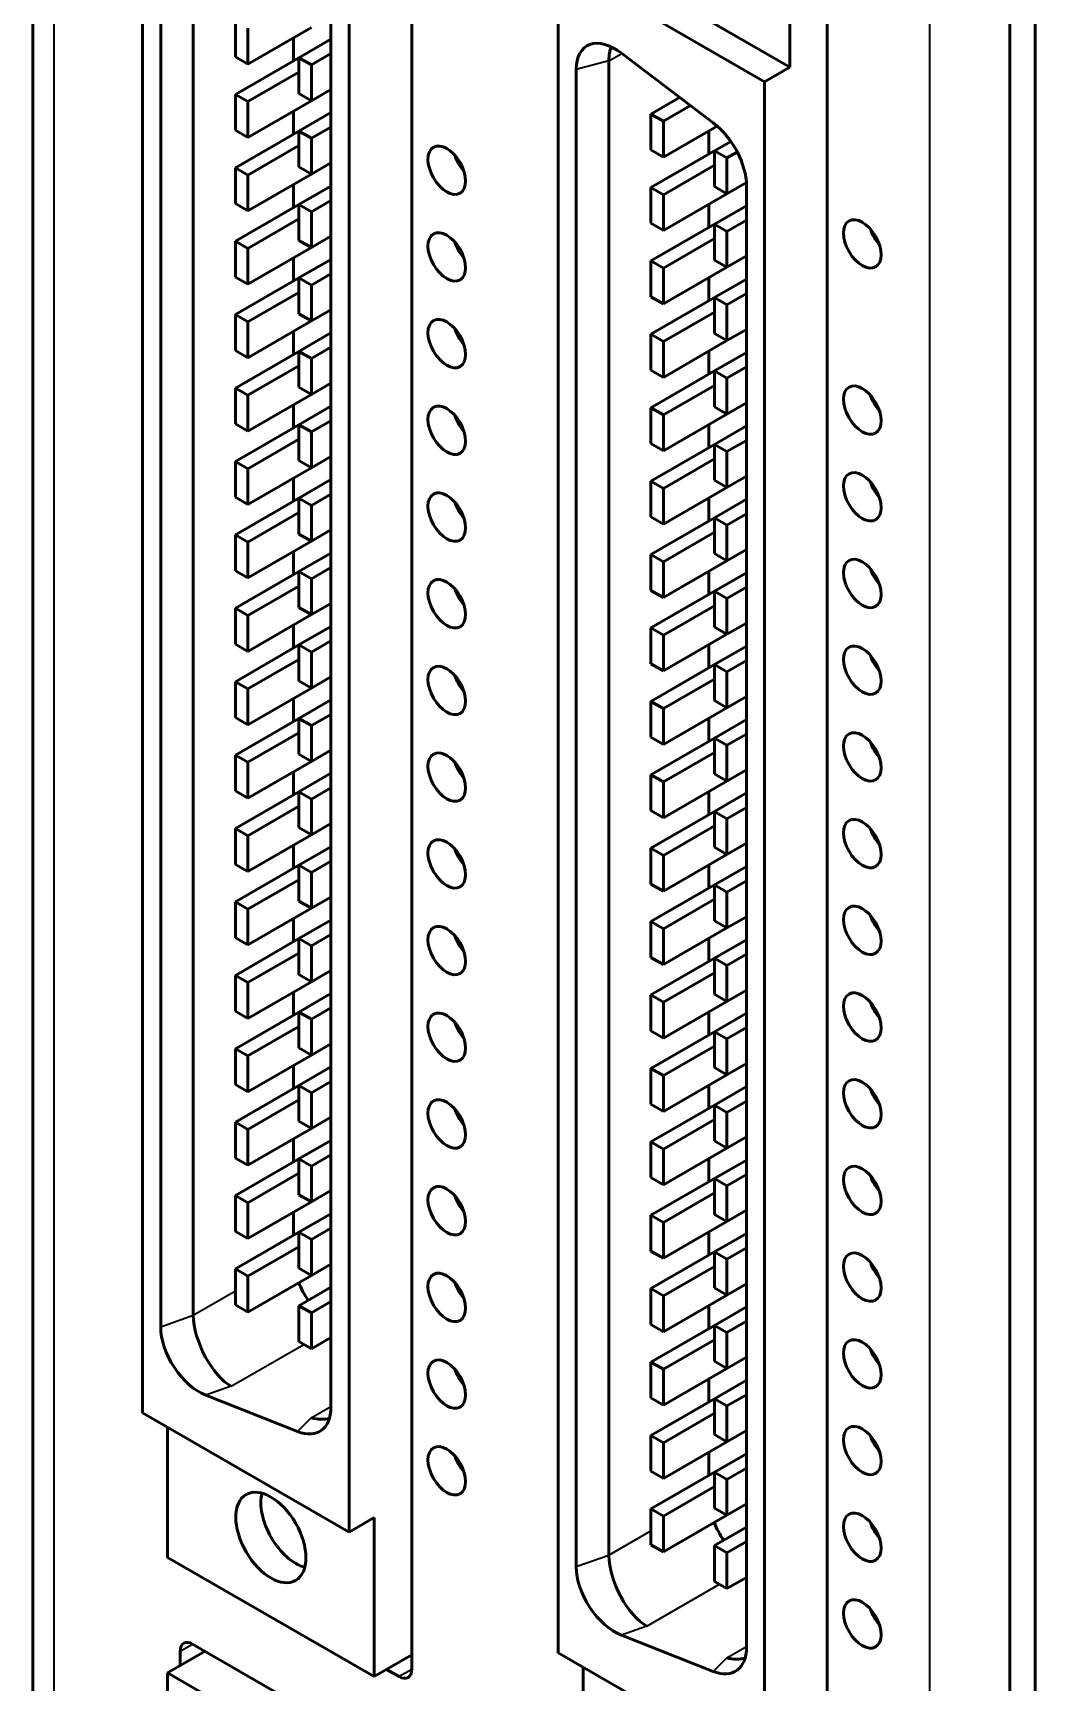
# Model space of a CAD drawing. Header units: millimetres. Extents: x 1506 to 4435, y -334 to 994.
# Drawn here: x 2506.43 to 2534.73, y 743.68 to 790.26 of the extents above; entities that cross this region are included whole.
import ezdxf

# ---------------------------------------------------------------- set-up
doc = ezdxf.new("R2010")
doc.units = ezdxf.units.MM
doc.header["$LTSCALE"] = 3.5
doc.layers.add('외형선(ISO)', color=7, linetype='Continuous', lineweight=50)
doc.layers.add('좁은 외형선(ISO)', color=7, linetype='Continuous', lineweight=35)

msp = doc.modelspace()

# ---------------------------------------------------------------- linework, layer by layer
at = {"layer": '외형선(ISO)'}
for p, q in [((2506.4286, 685.6314), (2506.4286, 834.2337)), ((2534.733, 816.7607), (2534.733, 671.4243)), ((2534.0259, 801.6555), (2534.0259, 686.3662)), ((2517.1261, 800.7656), (2517.1261, 744.0354)), ((2509.5247, 751.2818), (2509.5247, 799.0305)), ((2510.9566, 754.0395), (2510.9566, 796.2524)), ((2510.0373, 753.7067), (2510.0373, 796.0136)), ((2515.3583, 747.9137), (2515.3583, 795.6624)), ((2528.864, 793.9886), (2528.864, 737.2584)), ((2527.8034, 789.2938), (2527.8034, 793.7845)), ((2514.8456, 792.7297), (2514.8456, 751.4384)), ((2527.8034, 789.2938), (2521.9697, 792.6618)), ((2527.0963, 788.8855), (2521.2626, 792.2536)), ((2521.2626, 744.5049), (2521.2626, 792.2536)), ((2512.1445, 789.5898), (2512.1445, 790.6022)), ((2512.498, 789.3856), (2514.2941, 790.4226)), ((2512.498, 789.3856), (2512.498, 790.3981)), ((2513.785, 790.1286), (2513.785, 789.4754)), ((2514.8456, 790.0878), (2513.9405, 789.5653)), ((2514.2941, 789.3611), (2514.8456, 789.6796)), ((2523.0486, 789.6945), (2525.6422, 787.7227)), ((2512.1445, 789.5898), (2512.498, 789.3856)), ((2513.9405, 789.5653), (2512.1445, 788.5283)), ((2513.9405, 789.5653), (2514.2941, 789.3611)), ((2513.9405, 788.5528), (2513.9405, 789.5653)), ((2514.2941, 788.3487), (2514.2941, 789.3611)), ((2521.7753, 746.9298), (2521.7753, 789.2366)), ((2522.6945, 747.2626), (2522.6945, 789.4754)), ((2527.0963, 788.8855), (2527.8034, 789.2938)), ((2512.498, 788.3242), (2513.9405, 789.157)), ((2527.0963, 741.1368), (2527.0963, 788.8855)), ((2512.1445, 788.5283), (2512.498, 788.3242)), ((2512.1445, 787.5159), (2512.1445, 788.5283)), ((2512.498, 787.3117), (2514.2941, 788.3487)), ((2512.498, 787.3117), (2512.498, 788.3242)), ((2513.9405, 788.5528), (2514.2941, 788.3487)), ((2514.2941, 788.3487), (2514.8456, 788.6671)), ((2524.6954, 788.4425), (2523.8825, 787.9731)), ((2513.785, 788.0547), (2513.785, 787.4015)), ((2514.8456, 788.0139), (2513.9405, 787.4914)), ((2523.8825, 787.9731), (2524.236, 787.769)), ((2523.8825, 786.9606), (2523.8825, 787.9731)), ((2524.236, 787.769), (2525.0006, 788.2104)), ((2524.236, 786.7565), (2524.236, 787.769)), ((2512.1445, 787.5159), (2512.498, 787.3117)), ((2513.9405, 787.4914), (2512.1445, 786.4544)), ((2513.9405, 787.4914), (2514.2941, 787.2872)), ((2513.9405, 786.4789), (2513.9405, 787.4914)), ((2514.2941, 787.2872), (2514.8456, 787.6057)), ((2524.236, 786.7565), (2525.7528, 787.6322)), ((2525.523, 787.4995), (2525.523, 786.8463)), ((2512.498, 786.2503), (2513.9405, 787.0831)), ((2514.2941, 786.2748), (2514.2941, 787.2872)), ((2523.8825, 786.9606), (2524.236, 786.7565)), ((2525.6785, 786.9361), (2523.8825, 785.8992)), ((2526.1372, 787.201), (2525.6785, 786.9361)), ((2525.6785, 786.9361), (2526.0321, 786.732)), ((2525.6785, 785.9237), (2525.6785, 786.9361)), ((2526.0321, 786.732), (2526.3219, 786.8994)), ((2512.1445, 786.4544), (2512.498, 786.2503)), ((2512.1445, 785.442), (2512.1445, 786.4544)), ((2513.9405, 786.4789), (2514.2941, 786.2748)), ((2514.2941, 786.2748), (2514.8456, 786.5932)), ((2524.236, 785.6951), (2525.6785, 786.5279)), ((2526.0321, 785.7196), (2526.0321, 786.732)), ((2512.498, 785.2378), (2514.2941, 786.2748)), ((2512.498, 785.2378), (2512.498, 786.2503)), ((2513.785, 785.9808), (2513.785, 785.3276)), ((2514.8456, 785.94), (2513.9405, 785.4175)), ((2525.6785, 785.9237), (2526.0321, 785.7196)), ((2526.0321, 785.7196), (2526.5811, 786.0366)), ((2526.5836, 785.9528), (2526.5836, 744.6615)), ((2512.1445, 785.442), (2512.498, 785.2378)), ((2514.2941, 785.2133), (2514.8456, 785.5318)), ((2523.8825, 785.8992), (2524.236, 785.6951)), ((2523.8825, 784.8867), (2523.8825, 785.8992)), ((2524.236, 784.6826), (2526.0321, 785.7196)), ((2524.236, 784.6826), (2524.236, 785.6951)), ((2513.9405, 785.4175), (2512.1445, 784.3805)), ((2512.498, 784.1764), (2513.9405, 785.0092)), ((2513.9405, 785.4175), (2514.2941, 785.2133)), ((2513.9405, 784.405), (2513.9405, 785.4175)), ((2514.2941, 784.2009), (2514.2941, 785.2133)), ((2525.523, 785.4256), (2525.523, 784.7724)), ((2526.5836, 785.3848), (2525.6785, 784.8622)), ((2526.0321, 784.6581), (2526.5836, 784.9766)), ((2514.2941, 784.2009), (2514.8456, 784.5193)), ((2523.8825, 784.8867), (2524.236, 784.6826)), ((2525.6785, 784.8622), (2523.8825, 783.8253)), ((2525.6785, 784.8622), (2526.0321, 784.6581)), ((2525.6785, 783.8498), (2525.6785, 784.8622)), ((2526.0321, 783.6457), (2526.0321, 784.6581)), ((2512.1445, 784.3805), (2512.498, 784.1764)), ((2512.1445, 783.3681), (2512.1445, 784.3805)), ((2512.498, 783.1639), (2514.2941, 784.2009)), ((2512.498, 783.1639), (2512.498, 784.1764)), ((2513.9405, 784.405), (2514.2941, 784.2009)), ((2524.236, 783.6212), (2525.6785, 784.454)), ((2513.785, 783.9069), (2513.785, 783.2537)), ((2514.8456, 783.8661), (2513.9405, 783.3436)), ((2523.8825, 783.8253), (2524.236, 783.6212)), ((2523.8825, 782.8128), (2523.8825, 783.8253)), ((2524.236, 782.6087), (2526.0321, 783.6457)), ((2524.236, 782.6087), (2524.236, 783.6212)), ((2525.6785, 783.8498), (2526.0321, 783.6457)), ((2526.0321, 783.6457), (2526.5836, 783.9641)), ((2512.1445, 783.3681), (2512.498, 783.1639)), ((2513.9405, 783.3436), (2512.1445, 782.3066)), ((2513.9405, 783.3436), (2514.2941, 783.1394)), ((2513.9405, 782.3311), (2513.9405, 783.3436)), ((2514.2941, 783.1394), (2514.8456, 783.4579)), ((2514.2941, 782.127), (2514.2941, 783.1394)), ((2525.523, 783.3517), (2525.523, 782.6985)), ((2526.5836, 783.3109), (2525.6785, 782.7883)), ((2512.498, 782.1025), (2513.9405, 782.9353)), ((2523.8825, 782.8128), (2524.236, 782.6087)), ((2525.6785, 782.7883), (2523.8825, 781.7514)), ((2525.6785, 782.7883), (2526.0321, 782.5842)), ((2525.6785, 781.7759), (2525.6785, 782.7883)), ((2526.0321, 782.5842), (2526.5836, 782.9026)), ((2512.1445, 782.3066), (2512.498, 782.1025)), ((2512.1445, 781.2942), (2512.1445, 782.3066)), ((2513.9405, 782.3311), (2514.2941, 782.127)), ((2514.2941, 782.127), (2514.8456, 782.4454)), ((2524.236, 781.5473), (2525.6785, 782.3801)), ((2526.0321, 781.5718), (2526.0321, 782.5842)), ((2512.498, 781.09), (2514.2941, 782.127)), ((2512.498, 781.09), (2512.498, 782.1025)), ((2513.785, 781.833), (2513.785, 781.1798)), ((2514.8456, 781.7922), (2513.9405, 781.2697)), ((2523.8825, 781.7514), (2524.236, 781.5473)), ((2523.8825, 780.7389), (2523.8825, 781.7514)), ((2525.6785, 781.7759), (2526.0321, 781.5718)), ((2526.0321, 781.5718), (2526.5836, 781.8902)), ((2512.1445, 781.2942), (2512.498, 781.09)), ((2513.9405, 781.2697), (2512.1445, 780.2327)), ((2513.9405, 781.2697), (2514.2941, 781.0655)), ((2513.9405, 780.2572), (2513.9405, 781.2697)), ((2514.2941, 781.0655), (2514.8456, 781.384)), ((2524.236, 780.5348), (2526.0321, 781.5718)), ((2524.236, 780.5348), (2524.236, 781.5473)), ((2525.523, 781.2778), (2525.523, 780.6246)), ((2512.498, 780.0286), (2513.9405, 780.8614)), ((2514.2941, 780.0531), (2514.2941, 781.0655)), ((2526.5836, 781.237), (2525.6785, 780.7144)), ((2526.0321, 780.5103), (2526.5836, 780.8287)), ((2514.2941, 780.0531), (2514.8456, 780.3715)), ((2523.8825, 780.7389), (2524.236, 780.5348)), ((2525.6785, 780.7144), (2523.8825, 779.6775)), ((2525.6785, 780.7144), (2526.0321, 780.5103)), ((2525.6785, 779.702), (2525.6785, 780.7144)), ((2526.0321, 779.4979), (2526.0321, 780.5103)), ((2512.1445, 780.2327), (2512.498, 780.0286)), ((2512.1445, 779.2202), (2512.1445, 780.2327)), ((2512.498, 779.0161), (2514.2941, 780.0531)), ((2512.498, 779.0161), (2512.498, 780.0286)), ((2513.9405, 780.2572), (2514.2941, 780.0531)), ((2524.236, 779.4734), (2525.6785, 780.3062)), ((2513.785, 779.7591), (2513.785, 779.1059)), ((2514.8456, 779.7183), (2513.9405, 779.1958)), ((2523.8825, 779.6775), (2524.236, 779.4734)), ((2523.8825, 778.665), (2523.8825, 779.6775)), ((2524.236, 778.4609), (2526.0321, 779.4979)), ((2524.236, 778.4609), (2524.236, 779.4734)), ((2525.6785, 779.702), (2526.0321, 779.4979)), ((2526.0321, 779.4979), (2526.5836, 779.8163)), ((2512.1445, 779.2202), (2512.498, 779.0161)), ((2513.9405, 779.1958), (2512.1445, 778.1588)), ((2513.9405, 779.1958), (2514.2941, 778.9916)), ((2513.9405, 778.1833), (2513.9405, 779.1958)), ((2514.2941, 778.9916), (2514.8456, 779.3101)), ((2514.2941, 777.9792), (2514.2941, 778.9916)), ((2525.523, 779.2039), (2525.523, 778.5507)), ((2526.5836, 779.1631), (2525.6785, 778.6405)), ((2512.498, 777.9547), (2513.9405, 778.7875)), ((2523.8825, 778.665), (2524.236, 778.4609)), ((2525.6785, 778.6405), (2523.8825, 777.6036)), ((2525.6785, 778.6405), (2526.0321, 778.4364)), ((2525.6785, 777.6281), (2525.6785, 778.6405)), ((2526.0321, 778.4364), (2526.5836, 778.7548)), ((2512.1445, 778.1588), (2512.498, 777.9547)), ((2512.1445, 777.1463), (2512.1445, 778.1588)), ((2513.9405, 778.1833), (2514.2941, 777.9792)), ((2514.2941, 777.9792), (2514.8456, 778.2976)), ((2524.236, 777.3995), (2525.6785, 778.2323)), ((2526.0321, 777.424), (2526.0321, 778.4364)), ((2512.498, 776.9422), (2514.2941, 777.9792)), ((2512.498, 776.9422), (2512.498, 777.9547)), ((2513.785, 777.6852), (2513.785, 777.032)), ((2514.8456, 777.6444), (2513.9405, 777.1219)), ((2523.8825, 777.6036), (2524.236, 777.3995)), ((2523.8825, 776.5911), (2523.8825, 777.6036)), ((2525.6785, 777.6281), (2526.0321, 777.424)), ((2526.0321, 777.424), (2526.5836, 777.7424)), ((2512.1445, 777.1463), (2512.498, 776.9422)), ((2513.9405, 777.1219), (2512.1445, 776.0849)), ((2513.9405, 777.1219), (2514.2941, 776.9177)), ((2513.9405, 776.1094), (2513.9405, 777.1219)), ((2514.2941, 776.9177), (2514.8456, 777.2362)), ((2524.236, 776.387), (2526.0321, 777.424)), ((2524.236, 776.387), (2524.236, 777.3995)), ((2525.523, 777.13), (2525.523, 776.4768)), ((2526.5836, 777.0892), (2525.6785, 776.5666)), ((2512.498, 775.8808), (2513.9405, 776.7136)), ((2514.2941, 775.9053), (2514.2941, 776.9177)), ((2523.8825, 776.5911), (2524.236, 776.387)), ((2526.0321, 776.3625), (2526.5836, 776.6809)), ((2514.2941, 775.9053), (2514.8456, 776.2237)), ((2525.6785, 776.5666), (2523.8825, 775.5297)), ((2524.236, 775.3256), (2525.6785, 776.1584)), ((2525.6785, 776.5666), (2526.0321, 776.3625)), ((2525.6785, 775.5542), (2525.6785, 776.5666)), ((2526.0321, 775.3501), (2526.0321, 776.3625)), ((2512.1445, 776.0849), (2512.498, 775.8808)), ((2512.1445, 775.0724), (2512.1445, 776.0849)), ((2512.498, 774.8683), (2514.2941, 775.9053)), ((2512.498, 774.8683), (2512.498, 775.8808)), ((2513.9405, 776.1094), (2514.2941, 775.9053)), ((2526.0321, 775.3501), (2526.5836, 775.6685)), ((2513.785, 775.6113), (2513.785, 774.9581)), ((2514.8456, 775.5705), (2513.9405, 775.048)), ((2523.8825, 775.5297), (2524.236, 775.3256)), ((2523.8825, 774.5172), (2523.8825, 775.5297)), ((2524.236, 774.3131), (2526.0321, 775.3501)), ((2524.236, 774.3131), (2524.236, 775.3256)), ((2525.6785, 775.5542), (2526.0321, 775.3501)), ((2512.1445, 775.0724), (2512.498, 774.8683)), ((2513.9405, 775.048), (2512.1445, 774.011)), ((2513.9405, 775.048), (2514.2941, 774.8438)), ((2513.9405, 774.0355), (2513.9405, 775.048)), ((2514.2941, 774.8438), (2514.8456, 775.1623)), ((2514.2941, 773.8314), (2514.2941, 774.8438)), ((2525.523, 775.0561), (2525.523, 774.4029)), ((2526.5836, 775.0153), (2525.6785, 774.4927)), ((2512.498, 773.8069), (2513.9405, 774.6397)), ((2523.8825, 774.5172), (2524.236, 774.3131)), ((2525.6785, 774.4927), (2523.8825, 773.4558)), ((2525.6785, 774.4927), (2526.0321, 774.2886)), ((2525.6785, 773.4803), (2525.6785, 774.4927)), ((2526.0321, 774.2886), (2526.5836, 774.607)), ((2526.0321, 773.2762), (2526.0321, 774.2886)), ((2512.1445, 774.011), (2512.498, 773.8069)), ((2512.1445, 772.9985), (2512.1445, 774.011)), ((2512.498, 772.7944), (2514.2941, 773.8314)), ((2512.498, 772.7944), (2512.498, 773.8069)), ((2513.9405, 774.0355), (2514.2941, 773.8314)), ((2514.2941, 773.8314), (2514.8456, 774.1498)), ((2524.236, 773.2517), (2525.6785, 774.0845)), ((2513.785, 773.5374), (2513.785, 772.8842)), ((2514.8456, 773.4966), (2513.9405, 772.9741)), ((2523.8825, 773.4558), (2524.236, 773.2517)), ((2523.8825, 772.4433), (2523.8825, 773.4558)), ((2525.6785, 773.4803), (2526.0321, 773.2762)), ((2526.0321, 773.2762), (2526.5836, 773.5946)), ((2512.1445, 772.9985), (2512.498, 772.7944)), ((2513.9405, 772.9741), (2512.1445, 771.9371)), ((2513.9405, 772.9741), (2514.2941, 772.7699)), ((2513.9405, 771.9616), (2513.9405, 772.9741)), ((2514.2941, 772.7699), (2514.8456, 773.0884)), ((2524.236, 772.2392), (2526.0321, 773.2762)), ((2524.236, 772.2392), (2524.236, 773.2517)), ((2525.523, 772.9822), (2525.523, 772.329)), ((2526.5836, 772.9414), (2525.6785, 772.4188)), ((2512.498, 771.733), (2513.9405, 772.5658)), ((2514.2941, 771.7575), (2514.2941, 772.7699)), ((2523.8825, 772.4433), (2524.236, 772.2392)), ((2525.6785, 772.4188), (2523.8825, 771.3819)), ((2525.6785, 772.4188), (2526.0321, 772.2147)), ((2525.6785, 771.4064), (2525.6785, 772.4188)), ((2526.0321, 772.2147), (2526.5836, 772.5331)), ((2512.1445, 771.9371), (2512.498, 771.733)), ((2512.1445, 770.9246), (2512.1445, 771.9371)), ((2513.9405, 771.9616), (2514.2941, 771.7575)), ((2514.2941, 771.7575), (2514.8456, 772.0759)), ((2524.236, 771.1778), (2525.6785, 772.0106)), ((2526.0321, 771.2023), (2526.0321, 772.2147)), ((2512.498, 770.7205), (2514.2941, 771.7575)), ((2512.498, 770.7205), (2512.498, 771.733)), ((2513.785, 771.4635), (2513.785, 770.8103)), ((2526.0321, 771.2023), (2526.5836, 771.5207)), ((2514.8456, 771.4227), (2513.9405, 770.9001)), ((2514.2941, 770.696), (2514.8456, 771.0145)), ((2523.8825, 771.3819), (2524.236, 771.1778)), ((2523.8825, 770.3694), (2523.8825, 771.3819)), ((2524.236, 770.1653), (2526.0321, 771.2023)), ((2524.236, 770.1653), (2524.236, 771.1778)), ((2525.6785, 771.4064), (2526.0321, 771.2023)), ((2512.1445, 770.9246), (2512.498, 770.7205)), ((2513.9405, 770.9001), (2512.1445, 769.8632)), ((2513.9405, 770.9001), (2514.2941, 770.696)), ((2513.9405, 769.8877), (2513.9405, 770.9001)), ((2514.2941, 769.6836), (2514.2941, 770.696)), ((2525.523, 770.9083), (2525.523, 770.2551)), ((2526.5836, 770.8675), (2525.6785, 770.3449)), ((2512.498, 769.6591), (2513.9405, 770.4919)), ((2523.8825, 770.3694), (2524.236, 770.1653)), ((2525.6785, 770.3449), (2523.8825, 769.308)), ((2525.6785, 770.3449), (2526.0321, 770.1408)), ((2525.6785, 769.3325), (2525.6785, 770.3449)), ((2526.0321, 770.1408), (2526.5836, 770.4592)), ((2526.0321, 769.1284), (2526.0321, 770.1408)), ((2512.1445, 769.8632), (2512.498, 769.6591)), ((2512.1445, 768.8507), (2512.1445, 769.8632)), ((2512.498, 768.6466), (2514.2941, 769.6836)), ((2512.498, 768.6466), (2512.498, 769.6591)), ((2513.9405, 769.8877), (2514.2941, 769.6836)), ((2514.2941, 769.6836), (2514.8456, 770.002)), ((2524.236, 769.1039), (2525.6785, 769.9367)), ((2513.785, 769.3896), (2513.785, 768.7364)), ((2514.8456, 769.3488), (2513.9405, 768.8262)), ((2523.8825, 769.308), (2524.236, 769.1039)), ((2523.8825, 768.2955), (2523.8825, 769.308)), ((2525.6785, 769.3325), (2526.0321, 769.1284)), ((2526.0321, 769.1284), (2526.5836, 769.4468)), ((2512.1445, 768.8507), (2512.498, 768.6466)), ((2513.9405, 768.8262), (2512.1445, 767.7893)), ((2513.9405, 768.8262), (2514.2941, 768.6221)), ((2513.9405, 767.8138), (2513.9405, 768.8262)), ((2514.2941, 768.6221), (2514.8456, 768.9406)), ((2524.236, 768.0914), (2526.0321, 769.1284)), ((2524.236, 768.0914), (2524.236, 769.1039)), ((2525.523, 768.8344), (2525.523, 768.1812)), ((2526.5836, 768.7936), (2525.6785, 768.271)), ((2512.498, 767.5852), (2513.9405, 768.418)), ((2514.2941, 767.6097), (2514.2941, 768.6221)), ((2523.8825, 768.2955), (2524.236, 768.0914)), ((2525.6785, 768.271), (2523.8825, 767.2341)), ((2525.6785, 768.271), (2526.0321, 768.0669)), ((2525.6785, 767.2586), (2525.6785, 768.271)), ((2526.0321, 768.0669), (2526.5836, 768.3853)), ((2512.1445, 767.7893), (2512.498, 767.5852)), ((2512.1445, 766.7768), (2512.1445, 767.7893)), ((2513.9405, 767.8138), (2514.2941, 767.6097)), ((2514.2941, 767.6097), (2514.8456, 767.9281)), ((2524.236, 767.03), (2525.6785, 767.8628)), ((2526.0321, 767.0545), (2526.0321, 768.0669)), ((2512.498, 766.5727), (2514.2941, 767.6097)), ((2512.498, 766.5727), (2512.498, 767.5852)), ((2513.785, 767.3157), (2513.785, 766.6625)), ((2514.8456, 767.2749), (2513.9405, 766.7523)), ((2526.0321, 767.0545), (2526.5836, 767.3729)), ((2514.2941, 766.5482), (2514.8456, 766.8667)), ((2523.8825, 767.2341), (2524.236, 767.03)), ((2523.8825, 766.2216), (2523.8825, 767.2341)), ((2524.236, 766.0175), (2526.0321, 767.0545)), ((2524.236, 766.0175), (2524.236, 767.03)), ((2525.6785, 767.2586), (2526.0321, 767.0545)), ((2512.1445, 766.7768), (2512.498, 766.5727)), ((2513.9405, 766.7523), (2512.1445, 765.7154)), ((2512.498, 765.5113), (2513.9405, 766.3441)), ((2513.9405, 766.7523), (2514.2941, 766.5482)), ((2513.9405, 765.7399), (2513.9405, 766.7523)), ((2514.2941, 765.5358), (2514.2941, 766.5482)), ((2525.523, 766.7605), (2525.523, 766.1073)), ((2526.5836, 766.7197), (2525.6785, 766.1971)), ((2523.8825, 766.2216), (2524.236, 766.0175)), ((2525.6785, 766.1971), (2523.8825, 765.1602)), ((2525.6785, 766.1971), (2526.0321, 765.993)), ((2525.6785, 765.1847), (2525.6785, 766.1971)), ((2526.0321, 765.993), (2526.5836, 766.3114)), ((2526.0321, 764.9805), (2526.0321, 765.993)), ((2512.1445, 765.7154), (2512.498, 765.5113)), ((2512.1445, 764.7029), (2512.1445, 765.7154)), ((2512.498, 764.4988), (2514.2941, 765.5358)), ((2512.498, 764.4988), (2512.498, 765.5113)), ((2513.9405, 765.7399), (2514.2941, 765.5358)), ((2514.2941, 765.5358), (2514.8456, 765.8542)), ((2524.236, 764.9561), (2525.6785, 765.7889)), ((2513.785, 765.2418), (2513.785, 764.5886)), ((2514.8456, 765.201), (2513.9405, 764.6784)), ((2523.8825, 765.1602), (2524.236, 764.9561)), ((2523.8825, 764.1477), (2523.8825, 765.1602)), ((2524.236, 763.9436), (2526.0321, 764.9805)), ((2524.236, 763.9436), (2524.236, 764.9561)), ((2525.6785, 765.1847), (2526.0321, 764.9805)), ((2526.0321, 764.9805), (2526.5836, 765.299)), ((2512.1445, 764.7029), (2512.498, 764.4988)), ((2513.9405, 764.6784), (2512.1445, 763.6415)), ((2513.9405, 764.6784), (2514.2941, 764.4743)), ((2513.9405, 763.666), (2513.9405, 764.6784)), ((2514.2941, 764.4743), (2514.8456, 764.7928)), ((2514.2941, 763.4619), (2514.2941, 764.4743)), ((2525.523, 764.6866), (2525.523, 764.0334)), ((2526.5836, 764.6458), (2525.6785, 764.1232)), ((2512.498, 763.4374), (2513.9405, 764.2702)), ((2523.8825, 764.1477), (2524.236, 763.9436)), ((2525.6785, 764.1232), (2523.8825, 763.0863)), ((2525.6785, 764.1232), (2526.0321, 763.9191)), ((2525.6785, 763.1108), (2525.6785, 764.1232)), ((2526.0321, 763.9191), (2526.5836, 764.2375)), ((2512.1445, 763.6415), (2512.498, 763.4374)), ((2512.1445, 762.629), (2512.1445, 763.6415)), ((2513.9405, 763.666), (2514.2941, 763.4619)), ((2514.2941, 763.4619), (2514.8456, 763.7803)), ((2524.236, 762.8822), (2525.6785, 763.715)), ((2526.0321, 762.9066), (2526.0321, 763.9191)), ((2512.498, 762.4249), (2514.2941, 763.4619)), ((2512.498, 762.4249), (2512.498, 763.4374)), ((2513.785, 763.1679), (2513.785, 762.5147)), ((2514.8456, 763.1271), (2513.9405, 762.6045)), ((2523.8825, 763.0863), (2524.236, 762.8822)), ((2523.8825, 762.0738), (2523.8825, 763.0863)), ((2525.6785, 763.1108), (2526.0321, 762.9066)), ((2526.0321, 762.9066), (2526.5836, 763.2251)), ((2512.1445, 762.629), (2512.498, 762.4249)), ((2514.2941, 762.4004), (2514.8456, 762.7189)), ((2524.236, 761.8697), (2526.0321, 762.9066)), ((2524.236, 761.8697), (2524.236, 762.8822)), ((2525.523, 762.6127), (2525.523, 761.9595)), ((2513.9405, 762.6045), (2512.1445, 761.5676)), ((2512.498, 761.3635), (2513.9405, 762.1963)), ((2513.9405, 762.6045), (2514.2941, 762.4004)), ((2513.9405, 761.5921), (2513.9405, 762.6045)), ((2514.2941, 761.388), (2514.2941, 762.4004)), ((2526.5836, 762.5719), (2525.6785, 762.0493)), ((2526.0321, 761.8452), (2526.5836, 762.1636)), ((2514.2941, 761.388), (2514.8456, 761.7064)), ((2523.8825, 762.0738), (2524.236, 761.8697)), ((2525.6785, 762.0493), (2523.8825, 761.0124)), ((2525.6785, 762.0493), (2526.0321, 761.8452)), ((2525.6785, 761.0369), (2525.6785, 762.0493)), ((2526.0321, 760.8327), (2526.0321, 761.8452)), ((2512.1445, 761.5676), (2512.498, 761.3635)), ((2512.1445, 760.5551), (2512.1445, 761.5676)), ((2512.498, 760.351), (2514.2941, 761.388)), ((2512.498, 760.351), (2512.498, 761.3635)), ((2513.9405, 761.5921), (2514.2941, 761.388)), ((2524.236, 760.8083), (2525.6785, 761.6411)), ((2513.785, 761.094), (2513.785, 760.4408)), ((2514.8456, 761.0532), (2513.9405, 760.5306)), ((2523.8825, 761.0124), (2524.236, 760.8083)), ((2523.8825, 759.9999), (2523.8825, 761.0124)), ((2524.236, 759.7958), (2526.0321, 760.8327)), ((2524.236, 759.7958), (2524.236, 760.8083)), ((2525.6785, 761.0369), (2526.0321, 760.8327)), ((2526.0321, 760.8327), (2526.5836, 761.1512)), ((2512.1445, 760.5551), (2512.498, 760.351)), ((2513.9405, 760.5306), (2512.1445, 759.4937)), ((2513.9405, 760.5306), (2514.2941, 760.3265)), ((2513.9405, 759.5182), (2513.9405, 760.5306)), ((2514.2941, 760.3265), (2514.8456, 760.645)), ((2514.2941, 759.3141), (2514.2941, 760.3265)), ((2525.523, 760.5388), (2525.523, 759.8856)), ((2526.5836, 760.498), (2525.6785, 759.9754)), ((2512.498, 759.2896), (2513.9405, 760.1224)), ((2523.8825, 759.9999), (2524.236, 759.7958)), ((2525.6785, 759.9754), (2523.8825, 758.9385)), ((2525.6785, 759.9754), (2526.0321, 759.7713)), ((2525.6785, 758.963), (2525.6785, 759.9754)), ((2526.0321, 759.7713), (2526.5836, 760.0897)), ((2512.1445, 759.4937), (2512.498, 759.2896)), ((2512.1445, 758.4812), (2512.1445, 759.4937)), ((2513.9405, 759.5182), (2514.2941, 759.3141)), ((2514.2941, 759.3141), (2514.8456, 759.6325)), ((2524.236, 758.7344), (2525.6785, 759.5672)), ((2526.0321, 758.7588), (2526.0321, 759.7713)), ((2512.498, 758.2771), (2514.2941, 759.3141)), ((2512.498, 758.2771), (2512.498, 759.2896)), ((2513.785, 759.0201), (2513.785, 758.3669)), ((2514.8456, 758.9793), (2513.9405, 758.4567)), ((2523.8825, 758.9385), (2524.236, 758.7344)), ((2523.8825, 757.926), (2523.8825, 758.9385)), ((2525.6785, 758.963), (2526.0321, 758.7588)), ((2526.0321, 758.7588), (2526.5836, 759.0773)), ((2512.1445, 758.4812), (2512.498, 758.2771)), ((2513.9405, 758.4567), (2512.1445, 757.4198)), ((2513.9405, 758.4567), (2514.2941, 758.2526)), ((2513.9405, 757.4443), (2513.9405, 758.4567)), ((2514.2941, 758.2526), (2514.8456, 758.5711)), ((2524.236, 757.7219), (2526.0321, 758.7588)), ((2524.236, 757.7219), (2524.236, 758.7344)), ((2525.523, 758.4649), (2525.523, 757.8117)), ((2526.5836, 758.4241), (2525.6785, 757.9015)), ((2512.498, 757.2157), (2513.9405, 758.0485)), ((2514.2941, 757.2402), (2514.2941, 758.2526)), ((2526.0321, 757.6974), (2526.5836, 758.0158)), ((2514.2941, 757.2402), (2514.8456, 757.5586)), ((2523.8825, 757.926), (2524.236, 757.7219)), ((2525.6785, 757.9015), (2523.8825, 756.8646)), ((2524.236, 756.6604), (2525.6785, 757.4933)), ((2525.6785, 757.9015), (2526.0321, 757.6974)), ((2525.6785, 756.8891), (2525.6785, 757.9015)), ((2526.0321, 756.6849), (2526.0321, 757.6974)), ((2512.1445, 757.4198), (2512.498, 757.2157)), ((2512.1445, 756.4073), (2512.1445, 757.4198)), ((2512.498, 756.2032), (2514.2941, 757.2402)), ((2512.498, 756.2032), (2512.498, 757.2157)), ((2513.9405, 757.4443), (2514.2941, 757.2402)), ((2513.785, 756.9462), (2513.785, 756.293)), ((2514.8456, 756.9054), (2513.9405, 756.3828)), ((2523.8825, 756.8646), (2524.236, 756.6604)), ((2523.8825, 755.8521), (2523.8825, 756.8646)), ((2524.236, 755.648), (2526.0321, 756.6849)), ((2524.236, 755.648), (2524.236, 756.6604)), ((2525.6785, 756.8891), (2526.0321, 756.6849)), ((2526.0321, 756.6849), (2526.5836, 757.0034)), ((2512.1445, 756.4073), (2512.498, 756.2032)), ((2513.9405, 756.3828), (2512.1445, 755.3459)), ((2513.9405, 756.3828), (2514.2941, 756.1787)), ((2513.9405, 755.3704), (2513.9405, 756.3828)), ((2514.2941, 756.1787), (2514.8456, 756.4971)), ((2514.2941, 755.1663), (2514.2941, 756.1787)), ((2525.523, 756.391), (2525.523, 755.7378)), ((2526.5836, 756.3502), (2525.6785, 755.8276)), ((2512.498, 755.1418), (2513.9405, 755.9746)), ((2523.8825, 755.8521), (2524.236, 755.648)), ((2525.6785, 755.8276), (2523.8825, 754.7907)), ((2525.6785, 755.8276), (2526.0321, 755.6235)), ((2525.6785, 754.8152), (2525.6785, 755.8276)), ((2526.0321, 755.6235), (2526.5836, 755.9419)), ((2526.0321, 754.611), (2526.0321, 755.6235)), ((2512.1445, 755.3459), (2512.498, 755.1418)), ((2512.1445, 754.3334), (2512.1445, 755.3459)), ((2512.498, 754.1293), (2514.2941, 755.1663)), ((2513.9405, 755.3704), (2514.2941, 755.1663)), ((2514.2941, 755.1663), (2514.8456, 755.4847)), ((2524.236, 754.5865), (2525.6785, 755.4194)), ((2512.498, 754.1293), (2512.498, 755.1418)), ((2514.8456, 754.8315), (2513.9405, 754.3089)), ((2523.8825, 754.7907), (2524.236, 754.5865)), ((2523.8825, 753.7782), (2523.8825, 754.7907)), ((2525.6785, 754.8152), (2526.0321, 754.611)), ((2526.0321, 754.611), (2526.5836, 754.9295)), ((2512.1445, 754.3334), (2512.498, 754.1293)), ((2513.9405, 753.2965), (2513.9405, 754.3089)), ((2513.9405, 754.3089), (2514.2941, 754.1048)), ((2514.2941, 754.1048), (2514.8456, 754.4232)), ((2524.236, 753.5741), (2526.0321, 754.611)), ((2524.236, 753.5741), (2524.236, 754.5865)), ((2525.523, 754.3171), (2525.523, 753.6639)), ((2526.5836, 754.2763), (2525.6785, 753.7537)), ((2514.2941, 753.0924), (2514.2941, 754.1048)), ((2523.8825, 753.7782), (2524.236, 753.5741)), ((2526.0321, 753.5496), (2526.5836, 753.868)), ((2513.9405, 753.2965), (2514.2941, 753.0924)), ((2514.2941, 753.0924), (2514.8456, 753.4108)), ((2525.6785, 753.7537), (2523.8825, 752.7168)), ((2524.236, 752.5126), (2525.6785, 753.3455)), ((2525.6785, 753.7537), (2526.0321, 753.5496)), ((2525.6785, 752.7413), (2525.6785, 753.7537)), ((2526.0321, 752.5371), (2526.0321, 753.5496)), ((2526.0321, 752.5371), (2526.5836, 752.8556)), ((2523.8825, 752.7168), (2524.236, 752.5126)), ((2523.8825, 751.7043), (2523.8825, 752.7168)), ((2524.236, 751.5002), (2526.0321, 752.5371)), ((2524.236, 751.5002), (2524.236, 752.5126)), ((2525.6785, 752.7413), (2526.0321, 752.5371)), ((2525.523, 752.2432), (2525.523, 751.59)), ((2526.5836, 752.2024), (2525.6785, 751.6798)), ((2513.9042, 750.7556), (2511.3106, 751.7787)), ((2523.8825, 751.7043), (2524.236, 751.5002)), ((2525.6785, 751.6798), (2523.8825, 750.6429)), ((2525.6785, 751.6798), (2526.0321, 751.4757)), ((2525.6785, 750.6674), (2525.6785, 751.6798)), ((2526.0321, 751.4757), (2526.5836, 751.7941)), ((2526.0321, 750.4632), (2526.0321, 751.4757)), ((2515.3583, 747.9137), (2509.5247, 751.2818)), ((2524.236, 750.4387), (2525.6785, 751.2716)), ((2510.2318, 747.1993), (2510.2318, 750.8735)), ((2523.8825, 750.6429), (2524.236, 750.4387)), ((2523.8825, 749.6304), (2523.8825, 750.6429)), ((2525.6785, 750.6674), (2526.0321, 750.4632)), ((2526.0321, 750.4632), (2526.5836, 750.7817)), ((2524.236, 749.4263), (2526.0321, 750.4632)), ((2524.236, 749.4263), (2524.236, 750.4387)), ((2525.523, 750.1693), (2525.523, 749.5161)), ((2526.5836, 750.1285), (2525.6785, 749.6059)), ((2523.8825, 749.6304), (2524.236, 749.4263)), ((2525.6785, 749.6059), (2523.8825, 748.569)), ((2525.6785, 749.6059), (2526.0321, 749.4018)), ((2525.6785, 748.5935), (2525.6785, 749.6059)), ((2526.0321, 749.4018), (2526.5836, 749.7202)), ((2524.236, 748.3648), (2525.6785, 749.1977)), ((2526.0321, 748.3893), (2526.0321, 749.4018)), ((2526.0321, 748.3893), (2526.5836, 748.7078)), ((2516.0654, 748.322), (2515.3583, 747.9137)), ((2516.0654, 743.8312), (2516.0654, 748.322)), ((2523.8825, 748.569), (2524.236, 748.3648)), ((2523.8825, 747.5565), (2523.8825, 748.569)), ((2524.236, 747.3524), (2526.0321, 748.3893)), ((2524.236, 747.3524), (2524.236, 748.3648)), ((2525.6785, 748.5935), (2526.0321, 748.3893)), ((2526.5836, 748.0546), (2525.6785, 747.532)), ((2523.8825, 747.5565), (2524.236, 747.3524)), ((2525.6785, 746.5196), (2525.6785, 747.532)), ((2525.6785, 747.532), (2526.0321, 747.3279)), ((2526.0321, 747.3279), (2526.5836, 747.6463)), ((2526.0321, 746.3154), (2526.0321, 747.3279)), ((2516.0654, 743.8312), (2510.2318, 747.1993)), ((2525.6785, 746.5196), (2526.0321, 746.3154)), ((2526.0321, 746.3154), (2526.5836, 746.6339)), ((2525.6422, 743.9787), (2523.0486, 745.0017)), ((2510.2318, 743.9333), (2511.2924, 744.5457)), ((2510.5853, 744.1374), (2510.5853, 744.5457)), ((2510.9389, 744.7498), (2516.7725, 741.3818)), ((2517.1261, 744.4436), (2516.0654, 743.8312)), ((2527.0963, 741.1368), (2521.2626, 744.5049)), ((2516.7725, 743.8312), (2516.419, 744.0354)), ((2521.9697, 740.4224), (2521.9697, 744.0966)), ((2516.0654, 740.5653), (2510.2318, 743.9333)), ((2510.2318, 739.4426), (2510.2318, 743.9333))]:
    msp.add_line(p, q, dxfattribs=at)
for centre, major_axis, ratio, start_param, end_param in [((2522.8827, 788.5806), (-0.8194, 1.3101), 0.5685555, 5.2998007, 7.0210004), ((2523.5995, 788.7732), (-0.5782, 1.3945), 0.4996356, 0.4868564, 0.844234), ((2525.4763, 786.6088), (0.8194, -1.3101), 0.5685555, 0.7378151, 2.158208), ((2518.8231, 786.7953), (0.375, -0.6495), 0.5773503, 4.3725521, 5.0522259), ((2530.5611, 784.7132), (0.375, -0.6495), 0.5773503, 4.3725521, 5.0522259), ((2518.8231, 784.3458), (0.375, -0.6495), 0.5773503, 4.3725521, 5.0522259), ((2518.8231, 781.8963), (0.375, -0.6495), 0.5773503, 4.3725521, 5.0522259), ((2530.5611, 780.0184), (0.375, -0.6495), 0.5773503, 4.3725521, 5.0522259), ((2518.8231, 779.4468), (0.375, -0.6495), 0.5773503, 4.3725521, 5.0522259), ((2530.5611, 777.5689), (0.375, -0.6495), 0.5773503, 4.3725521, 5.0522259), ((2518.8231, 776.9973), (0.375, -0.6495), 0.5773503, 4.3725521, 5.0522259), ((2530.5611, 775.1194), (0.375, -0.6495), 0.5773503, 4.3725521, 5.0522259), ((2518.8231, 774.5478), (0.375, -0.6495), 0.5773503, 4.3725521, 5.0522259), ((2530.5611, 772.6699), (0.375, -0.6495), 0.5773503, 4.3725521, 5.0522259), ((2518.8231, 772.0984), (0.375, -0.6495), 0.5773503, 4.3725521, 5.0522259), ((2530.5611, 770.2204), (0.375, -0.6495), 0.5773503, 4.3725521, 5.0522259), ((2518.8231, 769.6489), (0.375, -0.6495), 0.5773503, 4.3725521, 5.0522259), ((2530.5611, 767.7709), (0.375, -0.6495), 0.5773503, 4.3725521, 5.0522259), ((2518.8231, 767.1994), (0.375, -0.6495), 0.5773503, 4.3725521, 5.0522259), ((2530.5611, 765.3214), (0.375, -0.6495), 0.5773503, 4.3725521, 5.0522259), ((2518.8231, 764.7499), (0.375, -0.6495), 0.5773503, 4.3725521, 5.0522259), ((2530.5611, 762.8719), (0.375, -0.6495), 0.5773503, 4.3725521, 5.0522259), ((2518.8231, 762.3004), (0.375, -0.6495), 0.5773503, 4.3725521, 5.0522259), ((2530.5611, 760.4225), (0.375, -0.6495), 0.5773503, 4.3725521, 5.0522259), ((2518.8231, 759.8509), (0.375, -0.6495), 0.5773503, 4.3725521, 5.0522259), ((2530.5611, 757.973), (0.375, -0.6495), 0.5773503, 4.3725521, 5.0522259), ((2518.8231, 757.4014), (0.375, -0.6495), 0.5773503, 4.3725521, 5.0522259), ((2530.5611, 755.5235), (0.375, -0.6495), 0.5773503, 4.3725521, 5.0522259), ((2514.8456, 755.0601), (0.75, -1.299), 0.5773503, 4.4647348, 4.8447686), ((2518.8231, 754.9519), (0.375, -0.6495), 0.5773503, 4.3725521, 5.0522259), ((2511.8615, 753.3372), (-0.6294, 1.367), 0.4761101, 0.8360149, 2.5572146), ((2511.1447, 753.0841), (-0.8109, 1.2909), 0.584222, 0.7491764, 2.4703762), ((2530.5611, 753.074), (0.375, -0.6495), 0.5773503, 4.3725521, 5.0522259), ((2518.8231, 752.5024), (0.375, -0.6495), 0.5773503, 4.3725521, 5.0522259), ((2513.7383, 752.061), (0.8109, -1.2909), 0.584222, 5.6119688, 7.0323617), ((2514.1243, 752.4447), (-0.9155, 1.1969), 0.6692511, 2.4264357, 2.883097), ((2530.5611, 750.6245), (0.375, -0.6495), 0.5773503, 4.3725521, 5.0522259), ((2518.8231, 750.053), (0.375, -0.6495), 0.5773503, 4.3725521, 5.0522259), ((2513.8557, 748.1689), (0.7, -1.2124), 0.5773503, 3.671063, 5.753715), ((2526.5836, 748.2832), (0.75, -1.299), 0.5773503, 4.4647348, 4.8447686), ((2530.5611, 748.175), (0.375, -0.6495), 0.5773503, 4.3725521, 5.0522259), ((2523.5995, 746.5603), (-0.6294, 1.367), 0.4761101, 0.8360149, 2.5572146), ((2522.8827, 746.3072), (-0.8109, 1.2909), 0.584222, 0.7491764, 2.4703762), ((2530.5611, 745.7255), (0.375, -0.6495), 0.5773503, 4.3725521, 5.0522259), ((2510.9389, 744.3416), (-0.25, 0.433), 0.5773503, 5.4977871, 7.0685835), ((2525.4763, 745.2841), (0.8109, -1.2909), 0.584222, 5.6119688, 7.0323617), ((2516.7725, 744.2395), (0.25, -0.433), 0.5773503, 5.4977871, 7.0685835), ((2525.8623, 745.6678), (-0.9155, 1.1969), 0.6692511, 2.4264357, 2.883097)]:
    msp.add_ellipse(centre, major_axis=major_axis, ratio=ratio, start_param=start_param, end_param=end_param, dxfattribs=at)
for centre, major_axis in [((2518.116, 786.387), (-0.375, 0.6495)), ((2529.854, 784.305), (-0.375, 0.6495)), ((2518.116, 783.9376), (-0.375, 0.6495)), ((2518.116, 781.4881), (-0.375, 0.6495)), ((2529.854, 779.6101), (-0.375, 0.6495)), ((2518.116, 779.0386), (-0.375, 0.6495)), ((2529.854, 777.1606), (-0.375, 0.6495)), ((2518.116, 776.5891), (-0.375, 0.6495)), ((2529.854, 774.7111), (-0.375, 0.6495)), ((2518.116, 774.1396), (-0.375, 0.6495)), ((2529.854, 772.2617), (-0.375, 0.6495)), ((2518.116, 771.6901), (-0.375, 0.6495)), ((2529.854, 769.8122), (-0.375, 0.6495)), ((2518.116, 769.2406), (-0.375, 0.6495)), ((2529.854, 767.3627), (-0.375, 0.6495)), ((2518.116, 766.7911), (-0.375, 0.6495)), ((2529.854, 764.9132), (-0.375, 0.6495)), ((2518.116, 764.3416), (-0.375, 0.6495)), ((2529.854, 762.4637), (-0.375, 0.6495)), ((2518.116, 761.8922), (-0.375, 0.6495)), ((2529.854, 760.0142), (-0.375, 0.6495)), ((2518.116, 759.4427), (-0.375, 0.6495)), ((2529.854, 757.5647), (-0.375, 0.6495)), ((2518.116, 756.9932), (-0.375, 0.6495)), ((2529.854, 755.1152), (-0.375, 0.6495)), ((2518.116, 754.5437), (-0.375, 0.6495)), ((2529.854, 752.6657), (-0.375, 0.6495)), ((2518.116, 752.0942), (-0.375, 0.6495)), ((2529.854, 750.2162), (-0.375, 0.6495)), ((2518.116, 749.6447), (-0.375, 0.6495)), ((2513.1486, 747.7606), (-0.7, 1.2124)), ((2529.854, 747.7668), (-0.375, 0.6495)), ((2529.854, 745.3173), (-0.375, 0.6495))]:
    msp.add_ellipse(centre, major_axis=major_axis, ratio=0.5773503, dxfattribs=at)
for points in [[(2522.6945, 789.4754), (2522.6945, 789.4782), (2522.6946, 789.4809), (2522.6946, 789.4837)], [(2510.9567, 754.0314), (2510.9566, 754.0341), (2510.9566, 754.0368), (2510.9566, 754.0395)], [(2522.6946, 747.2544), (2522.6946, 747.2571), (2522.6945, 747.2598), (2522.6945, 747.2626)]]:
    msp.add_open_spline(points, degree=3, dxfattribs=at)
at = {"layer": '좁은 외형선(ISO)'}
for p, q in [((2507.0144, 833.4173), (2507.0144, 684.8149)), ((2531.7632, 686.8643), (2531.7632, 802.7905)), ((2522.6945, 789.4754), (2523.0595, 789.6862)), ((2521.7753, 789.2366), (2522.6946, 789.4837)), ((2510.9566, 754.0395), (2512.1445, 754.7254)), ((2510.9567, 754.0314), (2510.0373, 753.7067)), ((2512.0275, 752.0318), (2514.0793, 753.2164)), ((2512.0275, 752.0318), (2511.3106, 751.7787)), ((2514.2902, 751.1392), (2514.8456, 751.4599)), ((2513.9042, 750.7556), (2514.2902, 751.1392)), ((2522.6945, 747.2626), (2523.8825, 747.9484)), ((2522.6946, 747.2544), (2521.7753, 746.9298)), ((2523.7654, 745.2549), (2525.8172, 746.4395)), ((2523.7654, 745.2549), (2523.0486, 745.0017)), ((2510.5853, 744.5457), (2510.9389, 744.7498)), ((2526.0282, 744.3623), (2526.5836, 744.683)), ((2517.1261, 744.0354), (2516.7725, 743.8312)), ((2525.6422, 743.9787), (2526.0282, 744.3623))]:
    msp.add_line(p, q, dxfattribs=at)

doc.saveas('drawing.dxf')
